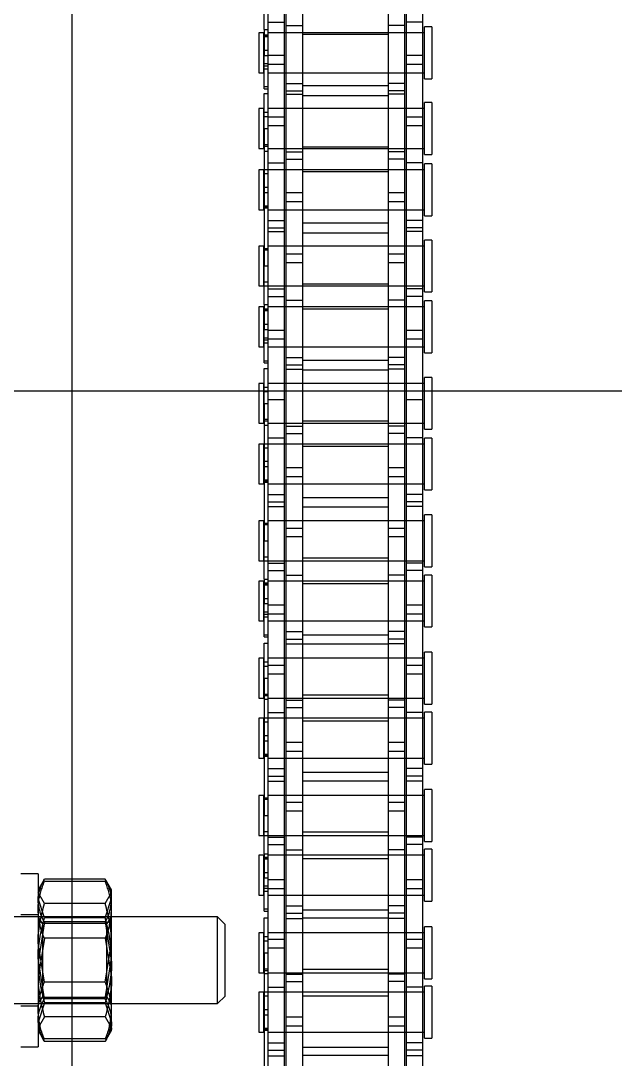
# Model space of a CAD drawing. Header units: metres. Extents: x 0 to 63075, y 0 to 44550.
# Drawn here: x 14320 to 14375, y 24771.8 to 24867.8 of the extents above; entities that cross this region are included whole.
import ezdxf

# ---------------------------------------------------------------- set-up
doc = ezdxf.new("R2010")
doc.units = ezdxf.units.M
doc.header["$LTSCALE"] = 75
doc.linetypes.add('HIDDEN2', pattern=[4.7625, 3.175, -1.5875])
for name, color, linetype in [('SDM', 7, 'Continuous'), ('SL1', 8, 'Continuous'), ('SL4', 4, 'Continuous'), ('ST1', 7, 'HIDDEN2')]:
    doc.layers.add(name, color=color, linetype=linetype)

# ---------------------------------------------------------------- blocks, each defined once
blk = doc.blocks.new('A$C29c634ac')
at = {"layer": 'SL1'}
blk.add_line((6470.014, 2165.219), (5890.014, 2165.219), dxfattribs=at)
blk.add_ellipse((6229.827, 2446.586), major_axis=(0, -241.3), ratio=0.965926, start_param=4.712389, end_param=7.118354, dxfattribs=at)
blk = doc.blocks.new('A$Ca53c419a')
at = {"layer": 'SL4'}
blk.add_line((215, 486.24), (1004.763, 486.24), dxfattribs=at)
at = {"layer": 'ST1'}
for p, q in [((347.194, 502.115), (347.194, 472.806)), ((355.194, 472.806), (355.194, 502.115)), ((343.194, 491.003), (343.194, 489.403)), ((346.994, 491.003), (346.994, 489.403)), ((355.394, 489.403), (355.394, 491.003)), ((359.194, 489.403), (359.194, 491.003)), ((359.194, 489.403), (343.194, 489.403)), ((343.692, 483.183), (343.692, 488.822)), ((344.694, 489.403), (343.794, 488.883)), ((343.921, 483.183), (343.921, 488.822)), ((345.951, 488.822), (344.936, 489.403)), ((347.256, 488.822), (345.474, 489.403)), ((345.951, 483.183), (345.951, 488.822)), ((347.194, 489.403), (347.794, 488.982)), ((347.256, 483.183), (347.256, 488.822)), ((347.629, 488.822), (351.381, 489.403)), ((347.629, 483.183), (347.629, 488.822)), ((354.089, 488.982), (347.794, 488.982)), ((347.794, 488.982), (347.794, 483.048)), ((349.164, 488.822), (352.801, 489.403)), ((349.164, 483.183), (349.164, 488.822)), ((353.224, 488.822), (349.588, 489.403)), ((354.759, 488.822), (351.007, 489.403)), ((353.224, 483.183), (353.224, 488.822)), ((354.594, 488.982), (354.089, 488.982)), ((354.594, 488.982), (355.194, 489.403)), ((354.594, 483.048), (354.594, 488.982)), ((354.759, 483.183), (354.759, 488.822)), ((355.132, 488.822), (356.914, 489.403)), ((355.132, 483.183), (355.132, 488.822)), ((356.437, 488.822), (357.452, 489.403)), ((356.437, 483.183), (356.437, 488.822)), ((358.594, 488.883), (357.694, 489.403)), ((358.467, 483.183), (358.467, 488.822)), ((358.582, 488.862), (358.697, 488.822)), ((358.697, 483.183), (358.697, 488.822)), ((215, 486.24), (1004.763, 486.24)), ((343.794, 483.122), (344.694, 482.603)), ((345.951, 483.183), (344.936, 482.603)), ((347.256, 483.183), (345.474, 482.603)), ((347.794, 483.048), (347.194, 482.628)), ((347.629, 483.183), (351.381, 482.603)), ((347.794, 483.048), (354.594, 483.048)), ((349.164, 483.183), (352.801, 482.603)), ((353.224, 483.183), (349.588, 482.603)), ((354.759, 483.183), (351.007, 482.603)), ((355.194, 482.628), (354.594, 483.048)), ((355.132, 483.183), (356.914, 482.603)), ((356.437, 483.183), (357.452, 482.603)), ((357.694, 482.603), (358.594, 483.122)), ((358.582, 483.143), (358.697, 483.183)), ((344.694, 482.603), (345.474, 482.603)), ((345.474, 482.603), (351.007, 482.603)), ((347.194, 482.628), (354.599, 482.628)), ((347.194, 482.628), (347.194, 482.603)), ((351.007, 482.603), (356.728, 482.603)), ((354.599, 482.628), (355.194, 482.628)), ((355.194, 482.603), (355.194, 482.628)), ((356.728, 482.603), (357.694, 482.603)), ((347.194, 472.806), (355.194, 472.806)), ((347.194, 472.806), (347.885, 472.115)), ((354.504, 472.115), (355.194, 472.806)), ((347.885, 472.115), (354.504, 472.115)), ((351.877, 468.489), (339.177, 468.489)), ((348.239, 469), (344.549, 469)), ((344.549, 469), (344.549, 468.526)), ((344.549, 468.526), (348.234, 468.526)), ((344.718, 468.489), (344.718, 468.157)), ((344.839, 468.489), (344.839, 468.157)), ((344.918, 468.526), (344.918, 468.157)), ((346.15, 468.489), (346.15, 468.157)), ((346.638, 468.489), (346.638, 468.157)), ((347.87, 468.157), (347.87, 468.526)), ((348.234, 468.526), (348.239, 468.526)), ((348.239, 468.526), (348.239, 469)), ((348.239, 466.637), (348.239, 468.489)), ((349.946, 468.157), (349.946, 468.489)), ((353.722, 469), (350.032, 469)), ((350.032, 469), (350.032, 468.526)), ((350.032, 468.526), (353.722, 468.526)), ((350.258, 468.489), (350.258, 468.157)), ((350.401, 468.526), (350.401, 468.157)), ((351.877, 468.489), (351.877, 468.157)), ((351.877, 468.489), (355.108, 468.489)), ((352.984, 468.489), (352.984, 468.157)), ((353.353, 468.157), (353.353, 468.526)), ((353.722, 468.526), (353.722, 469)), ((355.108, 468.489), (355.108, 468.157)), ((355.739, 468.489), (355.739, 468.157)), ((355.739, 468.489), (358.82, 468.489)), ((355.942, 468.489), (355.942, 468.157)), ((360.909, 469), (357.219, 469)), ((357.219, 469), (357.219, 468.526)), ((357.219, 468.526), (360.904, 468.526)), ((357.588, 468.526), (357.588, 468.157)), ((357.858, 468.489), (357.858, 468.157)), ((358.061, 468.489), (358.061, 468.157)), ((358.82, 468.489), (358.82, 468.157)), ((361.025, 468.489), (358.82, 468.489)), ((359.308, 468.489), (359.308, 468.157)), ((360.54, 468.157), (360.54, 468.526)), ((360.618, 468.489), (360.618, 468.157)), ((360.74, 468.489), (360.74, 468.157)), ((360.904, 468.526), (360.909, 468.526)), ((360.909, 468.526), (360.909, 469)), ((361.025, 468.489), (364.577, 468.489)), ((361.025, 468.489), (361.025, 468.157)), ((366.422, 469), (362.732, 469)), ((362.732, 469), (362.732, 468.526)), ((362.732, 468.526), (366.422, 468.526)), ((362.732, 468.489), (362.732, 466.637)), ((363.101, 468.526), (363.101, 468.157)), ((364.577, 468.489), (364.577, 468.157)), ((377.277, 468.489), (364.577, 468.489)), ((366.053, 468.157), (366.053, 468.526)), ((366.196, 468.489), (366.196, 468.157)), ((366.422, 468.526), (366.422, 469)), ((373.579, 469), (369.889, 469)), ((369.889, 469), (369.889, 468.526)), ((369.889, 468.526), (373.574, 468.526)), ((370.058, 468.489), (370.058, 468.157)), ((370.179, 468.489), (370.179, 468.157)), ((370.258, 468.526), (370.258, 468.157)), ((371.49, 468.489), (371.49, 468.157)), ((371.978, 468.489), (371.978, 468.157)), ((373.21, 468.157), (373.21, 468.526)), ((373.574, 468.526), (373.579, 468.526)), ((373.579, 468.526), (373.579, 469)), ((373.579, 466.637), (373.579, 468.489)), ((375.286, 468.157), (375.286, 468.489)), ((379.122, 469), (375.432, 469)), ((375.432, 469), (375.432, 468.526)), ((375.432, 468.526), (379.122, 468.526)), ((375.658, 468.489), (375.658, 468.157)), ((375.801, 468.526), (375.801, 468.157)), ((377.277, 468.489), (377.277, 468.157)), ((377.277, 468.489), (380.508, 468.489)), ((378.384, 468.489), (378.384, 468.157)), ((378.753, 468.157), (378.753, 468.526)), ((379.122, 468.526), (379.122, 469)), ((380.508, 468.489), (380.508, 468.157)), ((381.079, 468.489), (381.079, 468.157)), ((381.079, 468.489), (384.16, 468.489)), ((381.282, 468.489), (381.282, 468.157)), ((386.249, 469), (382.559, 469)), ((382.559, 469), (382.559, 468.526)), ((382.559, 468.526), (386.244, 468.526)), ((382.928, 468.526), (382.928, 468.157)), ((383.198, 468.489), (383.198, 468.157)), ((383.401, 468.489), (383.401, 468.157)), ((384.16, 468.489), (384.16, 468.157)), ((386.425, 468.489), (384.16, 468.489)), ((384.648, 468.489), (384.648, 468.157)), ((385.88, 468.157), (385.88, 468.526)), ((385.958, 468.489), (385.958, 468.157)), ((386.08, 468.489), (386.08, 468.157)), ((386.244, 468.526), (386.249, 468.526)), ((386.249, 468.526), (386.249, 469)), ((386.425, 468.489), (389.977, 468.489)), ((386.425, 468.489), (386.425, 468.157)), ((391.822, 469), (388.132, 469)), ((388.132, 469), (388.132, 468.526)), ((388.132, 468.526), (391.822, 468.526)), ((388.132, 468.489), (388.132, 466.637)), ((388.501, 468.526), (388.501, 468.157)), ((389.977, 468.489), (389.977, 468.157)), ((402.677, 468.489), (389.977, 468.489)), ((391.453, 468.157), (391.453, 468.526)), ((391.596, 468.489), (391.596, 468.157)), ((391.822, 468.526), (391.822, 469)), ((398.919, 469), (395.229, 469)), ((395.229, 469), (395.229, 468.526)), ((395.229, 468.526), (398.914, 468.526)), ((395.398, 468.489), (395.398, 468.157)), ((395.519, 468.489), (395.519, 468.157)), ((395.598, 468.526), (395.598, 468.157)), ((396.83, 468.489), (396.83, 468.157)), ((397.318, 468.489), (397.318, 468.157)), ((398.55, 468.157), (398.55, 468.526)), ((398.914, 468.526), (398.919, 468.526)), ((398.919, 468.526), (398.919, 469)), ((398.919, 466.637), (398.919, 468.489)), ((400.626, 468.157), (400.626, 468.489)), ((404.522, 469), (400.832, 469)), ((400.832, 469), (400.832, 468.526)), ((400.832, 468.526), (404.522, 468.526)), ((401.058, 468.489), (401.058, 468.157)), ((401.201, 468.526), (401.201, 468.157)), ((402.677, 468.489), (402.677, 468.157)), ((402.677, 468.489), (405.908, 468.489)), ((403.784, 468.489), (403.784, 468.157)), ((404.153, 468.157), (404.153, 468.526)), ((404.522, 468.526), (404.522, 469)), ((405.908, 468.489), (405.908, 468.157)), ((406.419, 468.489), (406.419, 468.157)), ((406.419, 468.489), (409.5, 468.489)), ((406.622, 468.489), (406.622, 468.157)), ((411.589, 469), (407.899, 469)), ((407.899, 469), (407.899, 468.526)), ((407.899, 468.526), (411.584, 468.526)), ((408.268, 468.526), (408.268, 468.157)), ((408.538, 468.489), (408.538, 468.157)), ((408.741, 468.489), (408.741, 468.157)), ((409.5, 468.489), (409.5, 468.157)), ((411.825, 468.489), (409.5, 468.489)), ((409.988, 468.489), (409.988, 468.157)), ((411.22, 468.157), (411.22, 468.526)), ((411.298, 468.489), (411.298, 468.157)), ((411.42, 468.489), (411.42, 468.157)), ((411.584, 468.526), (411.589, 468.526)), ((411.589, 468.526), (411.589, 469)), ((411.825, 468.489), (415.377, 468.489)), ((411.825, 468.489), (411.825, 468.157)), ((417.222, 469), (413.532, 469)), ((413.532, 469), (413.532, 468.526)), ((413.532, 468.526), (417.222, 468.526)), ((413.532, 468.489), (413.532, 466.637)), ((413.901, 468.526), (413.901, 468.157)), ((415.377, 468.489), (415.377, 468.157)), ((428.077, 468.489), (415.377, 468.489)), ((416.853, 468.157), (416.853, 468.526)), ((416.996, 468.489), (416.996, 468.157)), ((417.222, 468.526), (417.222, 469)), ((424.259, 469), (420.569, 469)), ((420.569, 469), (420.569, 468.526)), ((420.569, 468.526), (424.254, 468.526)), ((420.738, 468.489), (420.738, 468.157)), ((420.859, 468.489), (420.859, 468.157)), ((420.938, 468.526), (420.938, 468.157)), ((422.17, 468.489), (422.17, 468.157)), ((422.658, 468.489), (422.658, 468.157)), ((423.89, 468.157), (423.89, 468.526)), ((424.254, 468.526), (424.259, 468.526)), ((424.259, 468.526), (424.259, 469)), ((424.259, 466.637), (424.259, 468.489)), ((425.966, 468.157), (425.966, 468.489)), ((429.922, 469), (426.232, 469)), ((426.232, 469), (426.232, 468.526)), ((426.232, 468.526), (429.922, 468.526)), ((426.458, 468.489), (426.458, 468.157)), ((426.601, 468.526), (426.601, 468.157)), ((428.077, 468.489), (428.077, 468.157)), ((428.077, 468.489), (431.308, 468.489)), ((429.184, 468.489), (429.184, 468.157)), ((429.553, 468.157), (429.553, 468.526)), ((429.922, 468.526), (429.922, 469)), ((431.308, 468.489), (431.308, 468.157)), ((431.759, 468.489), (431.759, 468.157)), ((431.759, 468.489), (434.84, 468.489)), ((431.962, 468.489), (431.962, 468.157)), ((436.929, 469), (433.239, 469)), ((433.239, 469), (433.239, 468.526)), ((433.239, 468.526), (436.924, 468.526)), ((433.608, 468.526), (433.608, 468.157)), ((433.878, 468.489), (433.878, 468.157)), ((434.081, 468.489), (434.081, 468.157)), ((434.84, 468.489), (434.84, 468.157)), ((437.225, 468.489), (434.84, 468.489)), ((435.328, 468.489), (435.328, 468.157)), ((436.56, 468.157), (436.56, 468.526)), ((436.638, 468.489), (436.638, 468.157)), ((436.76, 468.489), (436.76, 468.157)), ((436.924, 468.526), (436.929, 468.526)), ((436.929, 468.526), (436.929, 469)), ((437.225, 468.489), (440.777, 468.489)), ((437.225, 468.489), (437.225, 468.157)), ((342.352, 468.157), (333.257, 468.157)), ((342.352, 468.157), (342.352, 466.637)), ((348.702, 468.157), (342.352, 468.157)), ((342.883, 468.157), (342.883, 466.637)), ((343.569, 468.157), (343.569, 466.637)), ((344.549, 468.157), (344.549, 466.637)), ((344.549, 468.157), (344.549, 453.659)), ((348.239, 453.659), (348.239, 468.157)), ((348.702, 468.157), (348.702, 466.637)), ((357.797, 468.157), (348.702, 468.157)), ((350.032, 468.157), (350.032, 466.637)), ((350.032, 468.157), (350.032, 453.659)), ((352.314, 466.637), (352.314, 468.157)), ((353.144, 468.157), (353.144, 466.637)), ((353.722, 466.637), (353.722, 468.157)), ((353.722, 453.659), (353.722, 468.157)), ((357.219, 468.157), (357.219, 466.637)), ((357.219, 468.157), (357.219, 453.659)), ((358.657, 468.157), (357.797, 468.157)), ((357.797, 466.637), (357.797, 468.157)), ((367.752, 468.157), (358.657, 468.157)), ((358.657, 468.157), (358.657, 466.637)), ((360.909, 466.637), (360.909, 468.157)), ((360.909, 453.659), (360.909, 468.157)), ((361.888, 468.157), (361.888, 466.637)), ((362.574, 468.157), (362.574, 466.637)), ((362.732, 468.157), (362.732, 453.659)), ((366.422, 466.637), (366.422, 468.157)), ((366.422, 453.659), (366.422, 468.157)), ((367.752, 468.157), (367.752, 466.637)), ((374.102, 468.157), (367.752, 468.157)), ((368.223, 468.157), (368.223, 466.637)), ((368.909, 468.157), (368.909, 466.637)), ((369.889, 468.157), (369.889, 466.637)), ((369.889, 468.157), (369.889, 453.659)), ((373.579, 453.659), (373.579, 468.157)), ((374.102, 468.157), (374.102, 466.637)), ((383.197, 468.157), (374.102, 468.157)), ((375.432, 468.157), (375.432, 466.637)), ((375.432, 468.157), (375.432, 453.659)), ((377.654, 466.637), (377.654, 468.157)), ((378.484, 468.157), (378.484, 466.637)), ((379.122, 466.637), (379.122, 468.157)), ((379.122, 453.659), (379.122, 468.157)), ((382.559, 468.157), (382.559, 466.637)), ((382.559, 468.157), (382.559, 453.659)), ((384.057, 468.157), (383.197, 468.157)), ((383.197, 466.637), (383.197, 468.157)), ((393.152, 468.157), (384.057, 468.157)), ((384.057, 468.157), (384.057, 466.637)), ((386.249, 466.637), (386.249, 468.157)), ((386.249, 453.659), (386.249, 468.157)), ((387.228, 468.157), (387.228, 466.637)), ((387.914, 468.157), (387.914, 466.637)), ((388.132, 468.157), (388.132, 453.659)), ((391.822, 466.637), (391.822, 468.157)), ((391.822, 453.659), (391.822, 468.157)), ((393.152, 468.157), (393.152, 466.637)), ((399.502, 468.157), (393.152, 468.157)), ((393.563, 468.157), (393.563, 466.637)), ((394.249, 468.157), (394.249, 466.637)), ((395.229, 468.157), (395.229, 466.637)), ((395.229, 468.157), (395.229, 453.659)), ((398.919, 453.659), (398.919, 468.157)), ((399.502, 468.157), (399.502, 466.637)), ((408.597, 468.157), (399.502, 468.157)), ((400.832, 468.157), (400.832, 466.637)), ((400.832, 468.157), (400.832, 453.659)), ((402.994, 466.637), (402.994, 468.157)), ((403.824, 468.157), (403.824, 466.637)), ((404.522, 466.637), (404.522, 468.157)), ((404.522, 453.659), (404.522, 468.157)), ((407.899, 468.157), (407.899, 466.637)), ((407.899, 468.157), (407.899, 453.659)), ((409.457, 468.157), (408.597, 468.157)), ((408.597, 466.637), (408.597, 468.157)), ((418.552, 468.157), (409.457, 468.157)), ((409.457, 468.157), (409.457, 466.637)), ((411.589, 466.637), (411.589, 468.157)), ((411.589, 453.659), (411.589, 468.157)), ((412.568, 468.157), (412.568, 466.637)), ((413.254, 468.157), (413.254, 466.637)), ((413.532, 468.157), (413.532, 453.659)), ((417.222, 466.637), (417.222, 468.157)), ((417.222, 453.659), (417.222, 468.157)), ((418.552, 468.157), (418.552, 466.637)), ((424.902, 468.157), (418.552, 468.157)), ((418.903, 468.157), (418.903, 466.637)), ((419.589, 468.157), (419.589, 466.637)), ((420.569, 468.157), (420.569, 466.637)), ((420.569, 468.157), (420.569, 453.659)), ((424.259, 453.659), (424.259, 468.157)), ((424.902, 468.157), (424.902, 466.637)), ((433.997, 468.157), (424.902, 468.157)), ((426.232, 468.157), (426.232, 466.637)), ((426.232, 468.157), (426.232, 453.659)), ((428.334, 466.637), (428.334, 468.157)), ((429.164, 468.157), (429.164, 466.637)), ((429.922, 466.637), (429.922, 468.157)), ((429.922, 453.659), (429.922, 468.157)), ((433.239, 468.157), (433.239, 466.637)), ((433.239, 468.157), (433.239, 453.659)), ((434.857, 468.157), (433.997, 468.157)), ((433.997, 466.637), (433.997, 468.157)), ((443.952, 468.157), (434.857, 468.157)), ((434.857, 468.157), (434.857, 466.637)), ((436.929, 466.637), (436.929, 468.157)), ((436.929, 453.659), (436.929, 468.157)), ((437.908, 468.157), (437.908, 466.637)), ((342.352, 466.637), (333.257, 466.637)), ((348.702, 466.637), (342.352, 466.637)), ((357.797, 466.637), (348.702, 466.637)), ((358.657, 466.637), (357.797, 466.637)), ((367.752, 466.637), (358.657, 466.637)), ((374.102, 466.637), (367.752, 466.637)), ((383.197, 466.637), (374.102, 466.637)), ((384.057, 466.637), (383.197, 466.637)), ((393.152, 466.637), (384.057, 466.637)), ((399.502, 466.637), (393.152, 466.637)), ((408.597, 466.637), (399.502, 466.637)), ((409.457, 466.637), (408.597, 466.637)), ((418.552, 466.637), (409.457, 466.637)), ((424.902, 466.637), (418.552, 466.637)), ((433.997, 466.637), (424.902, 466.637)), ((434.857, 466.637), (433.997, 466.637)), ((443.952, 466.637), (434.857, 466.637)), ((345.097, 466.485), (336.002, 466.485)), ((344.549, 466.485), (344.549, 464.965)), ((345.957, 466.485), (345.097, 466.485)), ((345.097, 464.965), (345.097, 466.485)), ((355.052, 466.485), (345.957, 466.485)), ((345.957, 466.485), (345.957, 464.965)), ((348.239, 464.965), (348.239, 466.485)), ((349.218, 466.485), (349.218, 464.965)), ((349.904, 466.485), (349.904, 464.965)), ((350.032, 466.485), (350.032, 464.965)), ((353.722, 464.965), (353.722, 466.485)), ((355.052, 466.485), (355.052, 464.965)), ((361.402, 466.485), (355.052, 466.485)), ((355.553, 466.485), (355.553, 464.965)), ((356.239, 466.485), (356.239, 464.965)), ((357.219, 466.485), (357.219, 464.965)), ((360.909, 464.965), (360.909, 466.485)), ((361.402, 466.485), (361.402, 464.965)), ((370.497, 466.485), (361.402, 466.485)), ((362.732, 466.485), (362.732, 464.965)), ((364.984, 464.965), (364.984, 466.485)), ((365.814, 466.485), (365.814, 464.965)), ((366.422, 464.965), (366.422, 466.485)), ((369.889, 466.485), (369.889, 464.965)), ((371.357, 466.485), (370.497, 466.485)), ((370.497, 464.965), (370.497, 466.485)), ((380.452, 466.485), (371.357, 466.485)), ((371.357, 466.485), (371.357, 464.965)), ((373.579, 464.965), (373.579, 466.485)), ((374.558, 466.485), (374.558, 464.965)), ((375.244, 466.485), (375.244, 464.965)), ((375.432, 466.485), (375.432, 464.965)), ((379.122, 464.965), (379.122, 466.485)), ((380.452, 466.485), (380.452, 464.965)), ((386.802, 466.485), (380.452, 466.485)), ((380.893, 466.485), (380.893, 464.965)), ((381.579, 466.485), (381.579, 464.965)), ((382.559, 466.485), (382.559, 464.965)), ((386.249, 464.965), (386.249, 466.485)), ((386.802, 466.485), (386.802, 464.965)), ((395.897, 466.485), (386.802, 466.485)), ((388.132, 466.485), (388.132, 464.965)), ((390.324, 464.965), (390.324, 466.485)), ((391.154, 466.485), (391.154, 464.965)), ((391.822, 464.965), (391.822, 466.485)), ((395.229, 466.485), (395.229, 464.965)), ((396.757, 466.485), (395.897, 466.485)), ((395.897, 464.965), (395.897, 466.485)), ((405.852, 466.485), (396.757, 466.485)), ((396.757, 466.485), (396.757, 464.965)), ((398.919, 464.965), (398.919, 466.485)), ((399.898, 466.485), (399.898, 464.965)), ((400.584, 466.485), (400.584, 464.965)), ((400.832, 466.485), (400.832, 464.965)), ((404.522, 464.965), (404.522, 466.485)), ((405.852, 466.485), (405.852, 464.965)), ((412.202, 466.485), (405.852, 466.485)), ((406.233, 466.485), (406.233, 464.965)), ((406.919, 466.485), (406.919, 464.965)), ((407.899, 466.485), (407.899, 464.965)), ((411.589, 464.965), (411.589, 466.485)), ((412.202, 466.485), (412.202, 464.965)), ((421.297, 466.485), (412.202, 466.485)), ((413.532, 466.485), (413.532, 464.965)), ((415.664, 464.965), (415.664, 466.485)), ((416.494, 466.485), (416.494, 464.965)), ((417.222, 464.965), (417.222, 466.485)), ((420.569, 466.485), (420.569, 464.965)), ((422.157, 466.485), (421.297, 466.485)), ((421.297, 464.965), (421.297, 466.485)), ((431.252, 466.485), (422.157, 466.485)), ((422.157, 466.485), (422.157, 464.965)), ((424.259, 464.965), (424.259, 466.485)), ((425.238, 466.485), (425.238, 464.965)), ((425.924, 466.485), (425.924, 464.965)), ((426.232, 466.485), (426.232, 464.965)), ((429.922, 464.965), (429.922, 466.485)), ((431.252, 466.485), (431.252, 464.965)), ((437.602, 466.485), (431.252, 466.485)), ((431.573, 466.485), (431.573, 464.965)), ((432.259, 466.485), (432.259, 464.965)), ((433.239, 466.485), (433.239, 464.965)), ((436.929, 464.965), (436.929, 466.485)), ((437.602, 466.485), (437.602, 464.965)), ((446.697, 466.485), (437.602, 466.485)), ((345.097, 464.965), (336.002, 464.965)), ((342.434, 464.965), (342.434, 457.035)), ((343.137, 457.035), (343.137, 464.965)), ((344.549, 464.965), (344.549, 457.035)), ((345.957, 464.965), (345.097, 464.965)), ((355.052, 464.965), (345.957, 464.965)), ((347.917, 464.965), (347.917, 457.035)), ((348.239, 457.035), (348.239, 464.965)), ((350.032, 464.965), (350.032, 457.035)), ((350.354, 457.035), (350.354, 464.965)), ((353.722, 457.035), (353.722, 464.965)), ((361.402, 464.965), (355.052, 464.965)), ((355.104, 464.965), (355.104, 457.035)), ((355.837, 457.035), (355.837, 464.965)), ((357.219, 464.965), (357.219, 457.035)), ((360.617, 464.965), (360.617, 457.035)), ((360.909, 457.035), (360.909, 464.965)), ((370.497, 464.965), (361.402, 464.965)), ((362.732, 464.965), (362.732, 457.035)), ((363.024, 457.035), (363.024, 464.965)), ((366.422, 457.035), (366.422, 464.965)), ((367.774, 464.965), (367.774, 457.035)), ((368.537, 457.035), (368.537, 464.965)), ((369.889, 464.965), (369.889, 457.035)), ((371.357, 464.965), (370.497, 464.965)), ((380.452, 464.965), (371.357, 464.965)), ((373.317, 464.965), (373.317, 457.035)), ((373.579, 457.035), (373.579, 464.965)), ((375.432, 464.965), (375.432, 457.035)), ((375.694, 457.035), (375.694, 464.965)), ((379.122, 457.035), (379.122, 464.965)), ((380.444, 464.965), (380.444, 457.035)), ((386.802, 464.965), (380.452, 464.965)), ((381.237, 457.035), (381.237, 464.965)), ((382.559, 464.965), (382.559, 457.035)), ((386.017, 464.965), (386.017, 457.035)), ((386.249, 457.035), (386.249, 464.965)), ((395.897, 464.965), (386.802, 464.965)), ((388.132, 464.965), (388.132, 457.035)), ((388.364, 457.035), (388.364, 464.965)), ((391.822, 457.035), (391.822, 464.965)), ((393.114, 464.965), (393.114, 457.035)), ((393.937, 457.035), (393.937, 464.965)), ((395.229, 464.965), (395.229, 457.035)), ((396.757, 464.965), (395.897, 464.965)), ((405.852, 464.965), (396.757, 464.965)), ((398.717, 464.965), (398.717, 457.035)), ((398.919, 457.035), (398.919, 464.965)), ((400.832, 464.965), (400.832, 457.035)), ((401.034, 457.035), (401.034, 464.965)), ((404.522, 457.035), (404.522, 464.965)), ((405.784, 464.965), (405.784, 457.035)), ((412.202, 464.965), (405.852, 464.965)), ((406.637, 457.035), (406.637, 464.965)), ((407.899, 464.965), (407.899, 457.035)), ((411.417, 464.965), (411.417, 457.035)), ((411.589, 457.035), (411.589, 464.965)), ((421.297, 464.965), (412.202, 464.965)), ((413.532, 464.965), (413.532, 457.035)), ((413.704, 457.035), (413.704, 464.965)), ((417.222, 457.035), (417.222, 464.965)), ((418.454, 464.965), (418.454, 457.035)), ((419.337, 457.035), (419.337, 464.965)), ((420.569, 464.965), (420.569, 457.035)), ((422.157, 464.965), (421.297, 464.965)), ((431.252, 464.965), (422.157, 464.965)), ((424.117, 464.965), (424.117, 457.035)), ((424.259, 457.035), (424.259, 464.965)), ((426.232, 464.965), (426.232, 457.035)), ((426.374, 457.035), (426.374, 464.965)), ((429.922, 457.035), (429.922, 464.965)), ((431.124, 464.965), (431.124, 457.035)), ((437.602, 464.965), (431.252, 464.965)), ((432.037, 457.035), (432.037, 464.965)), ((433.239, 464.965), (433.239, 457.035)), ((436.817, 464.965), (436.817, 457.035)), ((436.929, 457.035), (436.929, 464.965)), ((446.697, 464.965), (437.602, 464.965)), ((345.097, 457.035), (336.002, 457.035)), ((344.549, 457.035), (344.549, 455.515)), ((345.957, 457.035), (345.097, 457.035)), ((345.097, 455.515), (345.097, 457.035)), ((355.052, 457.035), (345.957, 457.035)), ((345.957, 457.035), (345.957, 455.515)), ((348.239, 455.515), (348.239, 457.035)), ((349.218, 455.515), (349.218, 457.035)), ((349.904, 455.515), (349.904, 457.035)), ((350.032, 457.035), (350.032, 455.515)), ((353.722, 455.515), (353.722, 457.035)), ((355.052, 455.515), (355.052, 457.035)), ((361.402, 457.035), (355.052, 457.035)), ((355.553, 455.515), (355.553, 457.035)), ((356.239, 455.515), (356.239, 457.035)), ((357.219, 457.035), (357.219, 455.515)), ((360.909, 455.515), (360.909, 457.035)), ((361.402, 455.515), (361.402, 457.035)), ((370.497, 457.035), (361.402, 457.035)), ((362.732, 457.035), (362.732, 455.515)), ((364.984, 455.515), (364.984, 457.035)), ((365.814, 457.035), (365.814, 455.515)), ((366.422, 455.515), (366.422, 457.035)), ((369.889, 457.035), (369.889, 455.515)), ((371.357, 457.035), (370.497, 457.035)), ((370.497, 455.515), (370.497, 457.035)), ((380.452, 457.035), (371.357, 457.035)), ((371.357, 457.035), (371.357, 455.515)), ((373.579, 455.515), (373.579, 457.035)), ((374.558, 455.515), (374.558, 457.035)), ((375.244, 455.515), (375.244, 457.035)), ((375.432, 457.035), (375.432, 455.515)), ((379.122, 455.515), (379.122, 457.035)), ((380.452, 455.515), (380.452, 457.035)), ((386.802, 457.035), (380.452, 457.035)), ((380.893, 455.515), (380.893, 457.035)), ((381.579, 455.515), (381.579, 457.035)), ((382.559, 457.035), (382.559, 455.515)), ((386.249, 455.515), (386.249, 457.035)), ((386.802, 455.515), (386.802, 457.035)), ((395.897, 457.035), (386.802, 457.035)), ((388.132, 457.035), (388.132, 455.515)), ((390.324, 455.515), (390.324, 457.035)), ((391.154, 457.035), (391.154, 455.515)), ((391.822, 455.515), (391.822, 457.035)), ((395.229, 457.035), (395.229, 455.515)), ((396.757, 457.035), (395.897, 457.035)), ((395.897, 455.515), (395.897, 457.035)), ((405.852, 457.035), (396.757, 457.035)), ((396.757, 457.035), (396.757, 455.515)), ((398.919, 455.515), (398.919, 457.035)), ((399.898, 455.515), (399.898, 457.035)), ((400.584, 455.515), (400.584, 457.035)), ((400.832, 457.035), (400.832, 455.515)), ((404.522, 455.515), (404.522, 457.035)), ((405.852, 455.515), (405.852, 457.035)), ((412.202, 457.035), (405.852, 457.035)), ((406.233, 455.515), (406.233, 457.035)), ((406.919, 455.515), (406.919, 457.035)), ((407.899, 457.035), (407.899, 455.515)), ((411.589, 455.515), (411.589, 457.035)), ((412.202, 455.515), (412.202, 457.035)), ((421.297, 457.035), (412.202, 457.035)), ((413.532, 457.035), (413.532, 455.515)), ((415.664, 455.515), (415.664, 457.035)), ((416.494, 457.035), (416.494, 455.515)), ((417.222, 455.515), (417.222, 457.035)), ((420.569, 457.035), (420.569, 455.515)), ((422.157, 457.035), (421.297, 457.035)), ((421.297, 455.515), (421.297, 457.035)), ((431.252, 457.035), (422.157, 457.035)), ((422.157, 457.035), (422.157, 455.515)), ((424.259, 455.515), (424.259, 457.035)), ((425.238, 455.515), (425.238, 457.035)), ((425.924, 455.515), (425.924, 457.035)), ((426.232, 457.035), (426.232, 455.515)), ((429.922, 455.515), (429.922, 457.035)), ((431.252, 455.515), (431.252, 457.035)), ((437.602, 457.035), (431.252, 457.035)), ((431.573, 455.515), (431.573, 457.035)), ((432.259, 455.515), (432.259, 457.035)), ((433.239, 457.035), (433.239, 455.515)), ((436.929, 455.515), (436.929, 457.035)), ((437.602, 455.515), (437.602, 457.035)), ((446.697, 457.035), (437.602, 457.035)), ((342.352, 455.363), (333.257, 455.363)), ((345.097, 455.515), (336.002, 455.515)), ((342.352, 453.843), (342.352, 455.363)), ((348.702, 455.363), (342.352, 455.363)), ((342.883, 453.843), (342.883, 455.363)), ((343.569, 453.843), (343.569, 455.363)), ((344.549, 455.363), (344.549, 453.843)), ((345.957, 455.515), (345.097, 455.515)), ((355.052, 455.515), (345.957, 455.515)), ((348.239, 453.843), (348.239, 455.363)), ((348.702, 453.843), (348.702, 455.363)), ((357.797, 455.363), (348.702, 455.363)), ((350.032, 455.363), (350.032, 453.843)), ((352.314, 453.843), (352.314, 455.363)), ((353.144, 455.363), (353.144, 453.843)), ((353.722, 453.843), (353.722, 455.363)), ((361.402, 455.515), (355.052, 455.515)), ((357.219, 455.363), (357.219, 453.843)), ((358.657, 455.363), (357.797, 455.363)), ((357.797, 453.843), (357.797, 455.363)), ((367.752, 455.363), (358.657, 455.363)), ((358.657, 455.363), (358.657, 453.843)), ((360.909, 453.843), (360.909, 455.363)), ((370.497, 455.515), (361.402, 455.515)), ((361.888, 453.843), (361.888, 455.363)), ((362.574, 453.843), (362.574, 455.363)), ((362.732, 455.363), (362.732, 453.843)), ((366.422, 453.843), (366.422, 455.363)), ((367.752, 453.843), (367.752, 455.363)), ((374.102, 455.363), (367.752, 455.363)), ((368.223, 453.843), (368.223, 455.363)), ((368.909, 453.843), (368.909, 455.363)), ((369.889, 455.363), (369.889, 453.843)), ((371.357, 455.515), (370.497, 455.515)), ((380.452, 455.515), (371.357, 455.515)), ((373.579, 453.843), (373.579, 455.363)), ((374.102, 453.843), (374.102, 455.363)), ((383.197, 455.363), (374.102, 455.363)), ((375.432, 455.363), (375.432, 453.843)), ((377.654, 453.843), (377.654, 455.363)), ((378.484, 455.363), (378.484, 453.843)), ((379.122, 453.843), (379.122, 455.363)), ((386.802, 455.515), (380.452, 455.515)), ((382.559, 455.363), (382.559, 453.843)), ((384.057, 455.363), (383.197, 455.363)), ((383.197, 453.843), (383.197, 455.363)), ((393.152, 455.363), (384.057, 455.363)), ((384.057, 455.363), (384.057, 453.843)), ((386.249, 453.843), (386.249, 455.363)), ((395.897, 455.515), (386.802, 455.515)), ((387.228, 453.843), (387.228, 455.363)), ((387.914, 453.843), (387.914, 455.363)), ((388.132, 455.363), (388.132, 453.843)), ((391.822, 453.843), (391.822, 455.363)), ((393.152, 453.843), (393.152, 455.363)), ((399.502, 455.363), (393.152, 455.363)), ((393.563, 453.843), (393.563, 455.363)), ((394.249, 453.843), (394.249, 455.363)), ((395.229, 455.363), (395.229, 453.843)), ((396.757, 455.515), (395.897, 455.515)), ((405.852, 455.515), (396.757, 455.515)), ((398.919, 453.843), (398.919, 455.363)), ((399.502, 453.843), (399.502, 455.363)), ((408.597, 455.363), (399.502, 455.363)), ((400.832, 455.363), (400.832, 453.843)), ((402.994, 453.843), (402.994, 455.363)), ((403.824, 455.363), (403.824, 453.843)), ((404.522, 453.843), (404.522, 455.363)), ((412.202, 455.515), (405.852, 455.515)), ((407.899, 455.363), (407.899, 453.843)), ((409.457, 455.363), (408.597, 455.363)), ((408.597, 453.843), (408.597, 455.363)), ((418.552, 455.363), (409.457, 455.363)), ((409.457, 455.363), (409.457, 453.843)), ((411.589, 453.843), (411.589, 455.363)), ((421.297, 455.515), (412.202, 455.515)), ((412.568, 453.843), (412.568, 455.363)), ((413.254, 453.843), (413.254, 455.363)), ((413.532, 455.363), (413.532, 453.843)), ((417.222, 453.843), (417.222, 455.363)), ((418.552, 453.843), (418.552, 455.363)), ((424.902, 455.363), (418.552, 455.363)), ((418.903, 453.843), (418.903, 455.363)), ((419.589, 453.843), (419.589, 455.363)), ((420.569, 455.363), (420.569, 453.843)), ((422.157, 455.515), (421.297, 455.515)), ((431.252, 455.515), (422.157, 455.515)), ((424.259, 453.843), (424.259, 455.363)), ((424.902, 453.843), (424.902, 455.363)), ((433.997, 455.363), (424.902, 455.363)), ((426.232, 455.363), (426.232, 453.843)), ((428.334, 453.843), (428.334, 455.363)), ((429.164, 455.363), (429.164, 453.843)), ((429.922, 453.843), (429.922, 455.363)), ((437.602, 455.515), (431.252, 455.515)), ((433.239, 455.363), (433.239, 453.843)), ((434.857, 455.363), (433.997, 455.363)), ((433.997, 453.843), (433.997, 455.363)), ((443.952, 455.363), (434.857, 455.363)), ((434.857, 455.363), (434.857, 453.843)), ((436.929, 453.843), (436.929, 455.363)), ((446.697, 455.515), (437.602, 455.515)), ((437.908, 453.843), (437.908, 455.363)), ((342.352, 453.843), (333.257, 453.843)), ((348.702, 453.843), (342.352, 453.843)), ((343.995, 453.659), (348.792, 453.659)), ((343.995, 453.659), (343.995, 453)), ((357.797, 453.843), (348.702, 453.843)), ((348.792, 453), (348.792, 453.659)), ((349.479, 453.659), (354.276, 453.659)), ((349.479, 453.659), (349.479, 453)), ((354.276, 453), (354.276, 453.659)), ((356.665, 453.659), (361.462, 453.659)), ((356.665, 453.659), (356.665, 453)), ((358.657, 453.843), (357.797, 453.843)), ((367.752, 453.843), (358.657, 453.843)), ((361.462, 453), (361.462, 453.659)), ((362.179, 453.659), (366.976, 453.659)), ((362.179, 453.659), (362.179, 453)), ((366.976, 453), (366.976, 453.659)), ((374.102, 453.843), (367.752, 453.843)), ((369.335, 453.659), (374.132, 453.659)), ((369.335, 453.659), (369.335, 453)), ((383.197, 453.843), (374.102, 453.843)), ((374.132, 453), (374.132, 453.659)), ((374.879, 453.659), (379.676, 453.659)), ((374.879, 453.659), (374.879, 453)), ((379.676, 453), (379.676, 453.659)), ((382.005, 453.659), (386.802, 453.659)), ((382.005, 453.659), (382.005, 453)), ((384.057, 453.843), (383.197, 453.843)), ((393.152, 453.843), (384.057, 453.843)), ((386.802, 453), (386.802, 453.659)), ((387.579, 453.659), (392.376, 453.659)), ((387.579, 453.659), (387.579, 453)), ((392.376, 453), (392.376, 453.659)), ((399.502, 453.843), (393.152, 453.843)), ((394.675, 453.659), (399.472, 453.659)), ((394.675, 453.659), (394.675, 453)), ((399.472, 453), (399.472, 453.659)), ((408.597, 453.843), (399.502, 453.843)), ((400.279, 453.659), (405.076, 453.659)), ((400.279, 453.659), (400.279, 453)), ((405.076, 453), (405.076, 453.659)), ((407.345, 453.659), (412.142, 453.659)), ((407.345, 453.659), (407.345, 453)), ((409.457, 453.843), (408.597, 453.843)), ((418.552, 453.843), (409.457, 453.843)), ((412.142, 453), (412.142, 453.659)), ((412.979, 453.659), (417.776, 453.659)), ((412.979, 453.659), (412.979, 453)), ((417.776, 453), (417.776, 453.659)), ((424.902, 453.843), (418.552, 453.843)), ((420.015, 453.659), (424.812, 453.659)), ((420.015, 453.659), (420.015, 453)), ((424.812, 453), (424.812, 453.659)), ((433.997, 453.843), (424.902, 453.843)), ((425.679, 453.659), (430.476, 453.659)), ((425.679, 453.659), (425.679, 453)), ((430.476, 453), (430.476, 453.659)), ((432.685, 453.659), (437.482, 453.659)), ((432.685, 453.659), (432.685, 453)), ((434.857, 453.843), (433.997, 453.843)), ((443.952, 453.843), (434.857, 453.843)), ((437.482, 453), (437.482, 453.659)), ((348.792, 453), (343.995, 453)), ((354.276, 453), (349.479, 453)), ((361.462, 453), (356.665, 453)), ((366.976, 453), (362.179, 453)), ((374.132, 453), (369.335, 453)), ((379.676, 453), (374.879, 453)), ((386.802, 453), (382.005, 453)), ((392.376, 453), (387.579, 453)), ((399.472, 453), (394.675, 453)), ((405.076, 453), (400.279, 453)), ((412.142, 453), (407.345, 453)), ((417.776, 453), (412.979, 453)), ((424.812, 453), (420.015, 453)), ((430.476, 453), (425.679, 453)), ((437.482, 453), (432.685, 453))]:
    blk.add_line(p, q, dxfattribs=at)
for points, knots in [([(345.474, 489.403), (345.432, 489.402), (344.83, 489.394), (344.24, 489.097), (343.692, 488.822)], [0, 0, 0, 0, 0.070215, 1, 1, 1, 1]), ([(343.692, 488.822), (343.857, 488.91), (344.499, 489.25), (345.165, 489.337), (345.661, 489.403)], [0, 0, 0, 0, 0.257551, 1, 1, 1, 1]), ([(343.921, 488.822), (344.141, 488.91), (344.996, 489.25), (345.884, 489.337), (346.543, 489.403)], [0, 0, 0, 0, 0.2575513, 1, 1, 1, 1]), ([(345.661, 489.403), (345.84, 489.394), (346.506, 489.362), (347.155, 489.05), (347.629, 488.822)], [0, 0, 0, 0, 0.2686336, 1, 1, 1, 1]), ([(349.588, 489.403), (349.501, 489.402), (348.273, 489.394), (347.07, 489.097), (345.951, 488.822)], [0, 0, 0, 0, 0.0702148, 1, 1, 1, 1]), ([(346.543, 489.403), (346.781, 489.394), (347.668, 489.362), (348.532, 489.05), (349.164, 488.822)], [0, 0, 0, 0, 0.268634, 1, 1, 1, 1]), ([(351.007, 489.403), (350.918, 489.402), (349.652, 489.394), (348.41, 489.097), (347.256, 488.822)], [0, 0, 0, 0, 0.070215, 1, 1, 1, 1]), ([(351.381, 489.403), (351.47, 489.402), (352.736, 489.394), (353.978, 489.097), (355.132, 488.822)], [0, 0, 0, 0, 0.070215, 1, 1, 1, 1]), ([(352.801, 489.403), (352.887, 489.402), (354.115, 489.394), (355.318, 489.097), (356.437, 488.822)], [0, 0, 0, 0, 0.070215, 1, 1, 1, 1]), ([(353.224, 488.822), (353.444, 488.91), (354.298, 489.25), (355.186, 489.337), (355.845, 489.403)], [0, 0, 0, 0, 0.2575513, 1, 1, 1, 1]), ([(354.759, 488.822), (354.924, 488.91), (355.566, 489.25), (356.233, 489.337), (356.728, 489.403)], [0, 0, 0, 0, 0.257551, 1, 1, 1, 1]), ([(355.845, 489.403), (356.084, 489.394), (356.971, 489.362), (357.835, 489.05), (358.467, 488.822)], [0, 0, 0, 0, 0.268634, 1, 1, 1, 1]), ([(356.728, 489.403), (356.907, 489.394), (357.573, 489.362), (358.222, 489.05), (358.697, 488.822)], [0, 0, 0, 0, 0.268634, 1, 1, 1, 1]), ([(345.474, 482.603), (345.432, 482.603), (344.83, 482.611), (344.24, 482.908), (343.692, 483.183)], [0, 0, 0, 0, 0.070215, 1, 1, 1, 1]), ([(343.692, 483.183), (343.857, 483.095), (344.499, 482.755), (345.165, 482.668), (345.661, 482.603)], [0, 0, 0, 0, 0.2575513, 1, 1, 1, 1]), ([(343.921, 483.183), (344.141, 483.095), (344.996, 482.755), (345.884, 482.668), (346.543, 482.603)], [0, 0, 0, 0, 0.257551, 1, 1, 1, 1]), ([(345.661, 482.603), (345.84, 482.611), (346.506, 482.643), (347.155, 482.955), (347.629, 483.183)], [0, 0, 0, 0, 0.2686336, 1, 1, 1, 1]), ([(349.588, 482.603), (349.501, 482.603), (348.273, 482.611), (347.07, 482.908), (345.951, 483.183)], [0, 0, 0, 0, 0.070215, 1, 1, 1, 1]), ([(346.543, 482.603), (346.781, 482.611), (347.668, 482.643), (348.532, 482.955), (349.164, 483.183)], [0, 0, 0, 0, 0.268634, 1, 1, 1, 1]), ([(351.007, 482.603), (350.918, 482.603), (349.652, 482.611), (348.41, 482.908), (347.256, 483.183)], [0, 0, 0, 0, 0.070215, 1, 1, 1, 1]), ([(351.381, 482.603), (351.47, 482.603), (352.736, 482.611), (353.978, 482.908), (355.132, 483.183)], [0, 0, 0, 0, 0.070215, 1, 1, 1, 1]), ([(352.801, 482.603), (352.887, 482.603), (354.115, 482.611), (355.318, 482.908), (356.437, 483.183)], [0, 0, 0, 0, 0.0702148, 1, 1, 1, 1]), ([(353.224, 483.183), (353.444, 483.095), (354.298, 482.755), (355.186, 482.668), (355.845, 482.603)], [0, 0, 0, 0, 0.2575513, 1, 1, 1, 1]), ([(354.759, 483.183), (354.924, 483.095), (355.566, 482.755), (356.233, 482.668), (356.728, 482.603)], [0, 0, 0, 0, 0.2575513, 1, 1, 1, 1]), ([(355.845, 482.603), (356.084, 482.611), (356.971, 482.643), (357.835, 482.955), (358.467, 483.183)], [0, 0, 0, 0, 0.2686336, 1, 1, 1, 1]), ([(356.728, 482.603), (356.907, 482.611), (357.573, 482.643), (358.222, 482.955), (358.697, 483.183)], [0, 0, 0, 0, 0.268634, 1, 1, 1, 1]), ([(344.936, 482.603), (344.912, 482.603), (344.746, 482.603), (344.582, 482.744), (344.443, 482.864)], [0, 0, 0, 0, 0.144528, 1, 1, 1, 1]), ([(357.452, 482.603), (357.476, 482.603), (357.643, 482.603), (357.806, 482.744), (357.945, 482.864)], [0, 0, 0, 0, 0.144528, 1, 1, 1, 1])]:
    blk.add_open_spline(points, degree=3, knots=knots, dxfattribs=at)

msp = doc.modelspace()

# ---------------------------------------------------------------- block references
at = {"layer": 'SDM'}
msp.add_blockref('A$C29c634ac', (8259.513, 22668.364), dxfattribs=at)
at = {"layer": 'SDM', "rotation": 90}
msp.add_blockref('A$Ca53c419a', (14811.027, 24429.769), dxfattribs=at)

doc.saveas('drawing.dxf')
